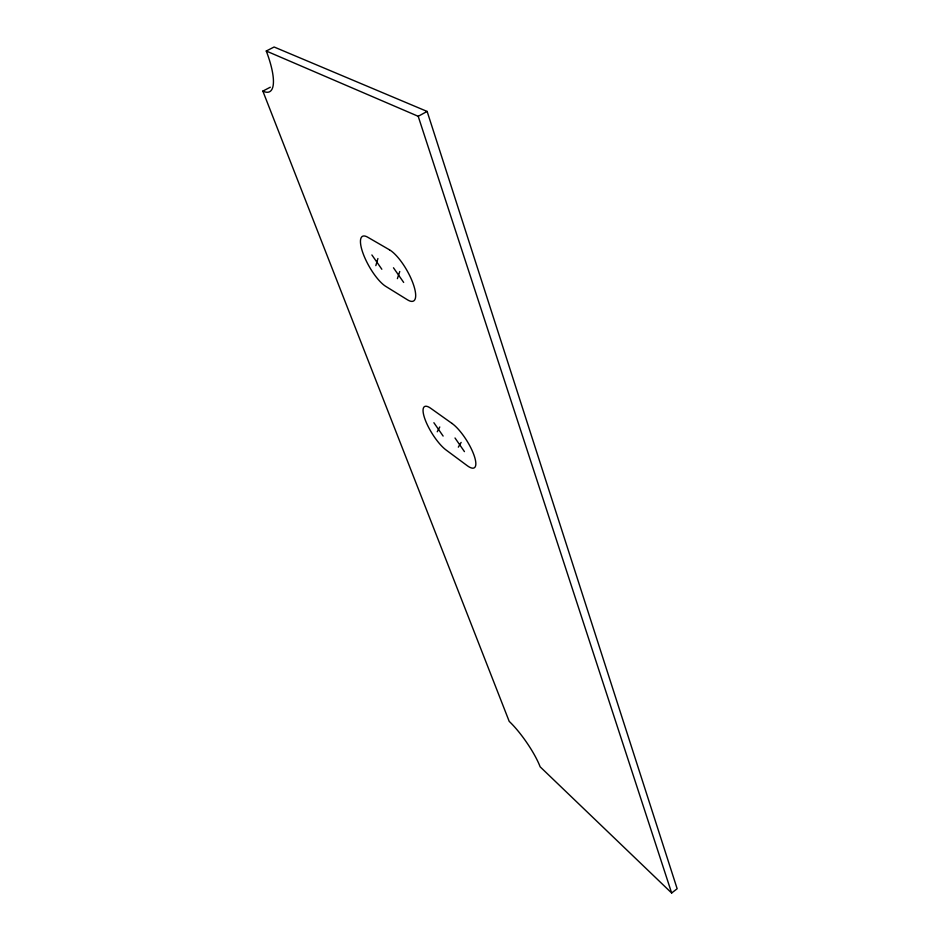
<?xml version="1.0" encoding="UTF-8"?>
<svg xmlns="http://www.w3.org/2000/svg" width="940" height="940" viewBox="0 0 940 940"><rect width="100%" height="100%" fill="white"/><g stroke="black" fill="none" stroke-linecap="round" stroke-linejoin="round"><path stroke-width="1.41" d="M375.836 265.632L377.904 258.524M397.397 278.639L399.747 271.519M437.241 431.777L439.779 426.971M458.321 447.158L461.14 442.411M671.642 893L677.152 888.747L427.136 111.437L274.116 47L266.267 51.019A57.657 16.45 63.1 0 1 262.847 91.098L509.198 721.368A38.246 8.401 55.2 0 1 540.136 766.805L671.642 893L418.206 116.302L266.267 51.019M418.206 116.302L427.136 111.437M262.847 91.098L270.332 87.197M393.472 267.783L403.671 282.423M371.887 254.952L381.84 269.251M455.007 437.981L464.442 451.623M433.892 422.718L443.116 436.066M389.442 249.793L367.693 237.197A29.422 9.001 60.4 0 0 363.157 253.671A29.422 9.001 60.4 0 0 385.823 286.418L407.466 299.813A30.009 9.424 60.2 0 0 413.095 283.575A30.009 9.424 60.2 0 0 389.442 249.793M452.022 423.447L430.731 408.301A26.708 7.732 58.2 0 0 425.08 419.487A26.708 7.732 58.2 0 0 446.112 450.025L467.251 465.688A27.236 8.061 57.9 0 0 473.913 454.925A27.236 8.061 57.9 0 0 452.022 423.447"/></g></svg>
